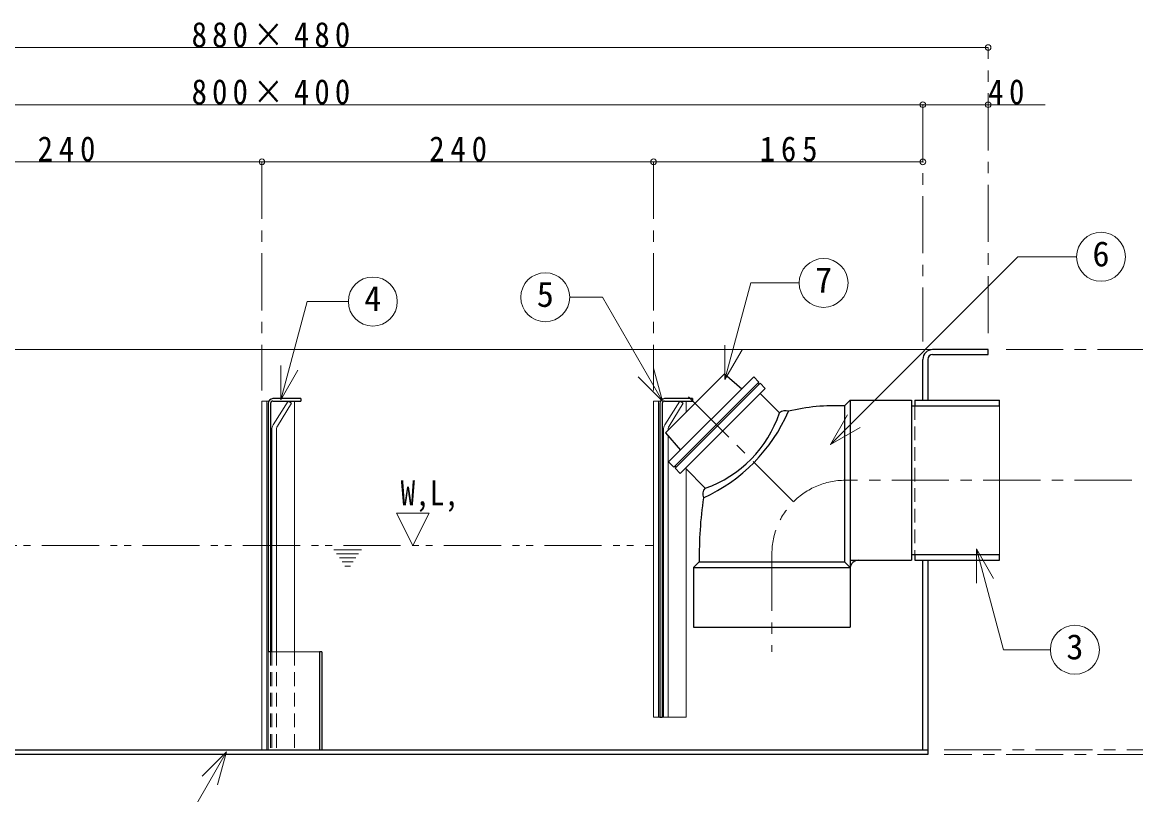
# Model space of a CAD drawing. Units: millimetres at full size, sheet at 1:7. Extents: x -1487 to 1348, y -983 to 984.
# Drawn here: x -332 to 351, y -738 to -265 of the extents above; entities that cross this region are included whole.
import ezdxf
from ezdxf.enums import TextEntityAlignment as Align

# ---------------------------------------------------------------- set-up
doc = ezdxf.new("R2010")
doc.units = ezdxf.units.MM
doc.header["$LTSCALE"] = 7
doc.header["$PDMODE"] = 32
doc.header["$PDSIZE"] = 3.5
for name, pattern in [('CHAIN1', [8, 5, -1, 1, -1]), ('DASHED1', [1.8, 1.2, -0.6]), ('DOUBLE_CHAIN1', [8.8, 5, -1, 0.6, -0.6, 0.6, -1])]:
    doc.linetypes.add(name, pattern=pattern)
doc.layers.add('0-A', color=4, linetype='Continuous', lineweight=9)
doc.styles.add('ＭＳ ゴシック', font='')
doc.styles.get('ＭＳ ゴシック').set_extended_font_data('MS Gothic')

msp = doc.modelspace()

# ---------------------------------------------------------------- linework, layer by layer
at = {"layer": '0-A'}
for p, q in [((-619.857, -280.487), (260.143, -280.487)), ((-579.857, -315.487), (220.143, -315.487)), ((295.143, -315.487), (220.143, -315.487)), ((-424.857, -350.487), (-184.857, -350.487)), ((-184.857, -350.487), (55.143, -350.487)), ((55.143, -350.487), (220.143, -350.487)), ((226.143, -465.487), (-576.857, -465.487)), ((-181.857, -496.987), (-180.705, -496.987)), ((-164.857, -650.487), (-164.857, -496.987)), ((58.143, -496.987), (59.295, -496.987)), ((75.143, -496.987), (75.143, -503.701)), ((75.143, -538.694), (75.143, -690.487)), ((58.143, -690.487), (58.893, -690.487)), ((60.393, -690.487), (61.143, -690.487)), ((64.143, -690.487), (75.143, -690.487))]:
    msp.add_line(p, q, dxfattribs=at)
at = {"layer": '0-A', "linetype": 'CHAIN1'}
for p, q in [((260.143, -455.487), (260.143, -280.487)), ((220.143, -315.487), (220.143, -460.487)), ((-184.857, -350.487), (-184.857, -490.487)), ((55.143, -350.487), (55.143, -490.487)), ((530.143, -465.487), (270.143, -465.487)), ((140.823, -558.667), (73.428, -491.273)), ((460.143, -545.487), (172.643, -545.487)), ((127.643, -590.487), (127.643, -650.487)), ((233.143, -710.487), (495.143, -710.487)), ((530.143, -713.487), (233.143, -713.487))]:
    msp.add_line(p, q, dxfattribs=at)
at = {"layer": '0-A', "color": 7, "lineweight": 18}
for p, q in [((163.465, -523.61), (278.422, -408.653)), ((314.31, -408.653), (278.422, -408.653)), ((98.866, -483.777), (114.703, -424.675)), ((144.324, -424.675), (114.703, -424.675)), ((-173.286, -496.294), (-157.136, -436.02)), ((-131.928, -436.02), (-157.136, -436.02)), ((3.768, -433.424), (23.807, -433.424)), ((60.528, -497.027), (23.807, -433.424)), ((98.866, -483.777), (98.866, -462.777)), ((98.866, -483.777), (109.366, -465.591)), ((-173.286, -496.294), (-173.286, -475.294)), ((60.528, -497.027), (55.093, -476.743)), ((-173.286, -496.294), (-162.786, -478.107)), ((60.528, -497.027), (45.679, -482.178)), ((-184.857, -496.987), (-184.857, -710.487)), ((-177.946, -511.528), (-168.864, -496.994)), ((55.143, -496.987), (55.143, -690.487)), ((62.054, -511.528), (71.136, -496.994)), ((267.143, -590.987), (267.143, -499.987)), ((163.465, -523.61), (173.965, -505.424)), ((-178.857, -650.487), (-178.857, -514.707)), ((-175.857, -513.847), (-175.857, -650.487)), ((64.143, -513.847), (64.143, -514.701)), ((64.143, -518.307), (64.143, -690.487)), ((163.465, -523.61), (181.652, -513.11)), ((253.017, -587.452), (253.017, -608.452)), ((253.017, -587.452), (263.517, -605.639)), ((253.017, -587.452), (269.58, -649.264)), ((-181.107, -650.487), (-181.107, -710.487)), ((-149.607, -650.487), (-179.607, -650.487)), ((298.301, -649.264), (269.58, -649.264)), ((58.143, -690.487), (55.143, -690.487)), ((-206.613, -711.805), (-243.079, -774.966)), ((-206.613, -711.805), (-221.462, -726.654)), ((-206.613, -711.805), (-212.048, -732.089))]:
    msp.add_line(p, q, dxfattribs=at)
at = {"layer": '0-A', "color": 5, "lineweight": 25}
for p, q in [((220.143, -496.487), (220.143, -471.487)), ((223.143, -471.487), (223.143, -496.487)), ((64.363, -534.279), (116.517, -482.125)), ((98.531, -480.313), (109.137, -489.505)), ((119.699, -485.307), (116.517, -482.125)), ((67.545, -537.461), (119.699, -485.307)), ((68.252, -538.168), (120.406, -486.014)), ((71.434, -541.35), (123.588, -489.196)), ((119.699, -486.721), (118.992, -486.014)), ((123.588, -489.196), (120.406, -486.014)), ((-161.107, -495.487), (-178.107, -495.487)), ((-178.107, -496.987), (-161.107, -496.987)), ((-161.107, -495.487), (-161.107, -496.987)), ((78.893, -495.487), (61.893, -495.487)), ((61.893, -496.987), (78.893, -496.987)), ((78.893, -495.487), (78.893, -496.987)), ((132.243, -504.214), (120.406, -492.378)), ((175.643, -496.487), (172.143, -499.987)), ((175.643, -496.487), (175.643, -635.487)), ((215.143, -496.487), (267.143, -496.487)), ((215.143, -496.487), (215.143, -499.987)), ((267.143, -499.987), (267.143, -496.487)), ((-181.107, -498.487), (-181.107, -650.487)), ((-179.607, -498.487), (-179.607, -650.487)), ((60.393, -498.487), (60.393, -690.487)), ((172.143, -499.987), (172.143, -595.487)), ((213.143, -499.987), (267.143, -499.987)), ((67.545, -537.461), (64.363, -534.279)), ((68.959, -537.461), (68.252, -536.754)), ((71.434, -541.35), (68.252, -538.168)), ((86.772, -550.324), (74.616, -538.168)), ((213.143, -590.987), (267.143, -590.987)), ((215.143, -590.987), (215.143, -594.487)), ((267.143, -594.487), (267.143, -590.987)), ((79.643, -598.987), (83.143, -595.487)), ((79.643, -598.987), (175.643, -598.987)), ((79.643, -598.987), (79.643, -635.487)), ((83.143, -595.487), (172.143, -595.487)), ((172.143, -595.487), (175.643, -598.987)), ((175.643, -594.487), (213.143, -594.487)), ((215.143, -594.487), (267.143, -594.487)), ((220.143, -710.487), (220.143, -594.487)), ((223.143, -594.487), (223.143, -713.487)), ((79.643, -635.487), (175.643, -635.487)), ((-179.607, -650.487), (-181.107, -650.487)), ((-148.107, -650.487), (-148.107, -710.487)), ((-582.857, -710.487), (223.143, -710.487))]:
    msp.add_line(p, q, dxfattribs=at)
at = {"layer": '0-A', "color": 7, "linetype": 'DASHED1', "lineweight": 18}
for p, q in [((215.143, -499.987), (215.143, -590.987)), ((-179.607, -650.487), (-179.607, -710.487))]:
    msp.add_line(p, q, dxfattribs=at)
at = {"layer": '0-A', "linetype": 'DOUBLE_CHAIN1'}
for p, q in [((-566.107, -585.487), (55.143, -585.487)), ((-123.944, -588.031), (-140.807, -588.031)), ((-139.121, -590.531), (-125.631, -590.531)), ((-127.317, -593.031), (-137.434, -593.031)), ((-135.748, -595.531), (-129.003, -595.531)), ((-130.689, -598.031), (-134.062, -598.031))]:
    msp.add_line(p, q, dxfattribs=at)
at = {"layer": '0-A', "linetype": 'DASHED1'}
for p, q in [((-178.857, -650.487), (-178.857, -710.487)), ((-175.857, -650.487), (-175.857, -710.487)), ((-164.857, -650.487), (-164.857, -710.487))]:
    msp.add_line(p, q, dxfattribs=at)
at = {"layer": '0-A', "color": 5, "lineweight": 25}
for points in [[(226.143, -468.487), (260.143, -468.487), (260.143, -465.487), (226.143, -465.487)], [(98.531, -480.313), (62.468, -516.375), (71.661, -526.982)], [(175.643, -496.487), (213.143, -496.487), (213.143, -594.487)], [(58.893, -498.487), (58.893, -690.487), (60.393, -690.487)], [(223.143, -713.487), (-582.857, -713.487), (-582.857, -536.987)], [(-148.107, -650.487), (-149.607, -650.487), (-149.607, -710.487)]]:
    msp.add_lwpolyline(points, dxfattribs=at)
at = {"layer": '0-A', "color": 7, "lineweight": 18}
for points in [[(-184.857, -496.987), (-181.857, -496.987), (-181.857, -710.487)], [(-175.402, -512.257), (-166.707, -498.343), (-168.864, -496.994)], [(55.143, -496.987), (58.143, -496.987), (58.143, -690.487)], [(64.598, -512.257), (73.293, -498.343), (71.136, -496.994)], [(61.143, -514.707), (61.143, -690.487), (64.143, -690.487)]]:
    msp.add_lwpolyline(points, dxfattribs=at)
at = {"layer": '0-A'}
msp.add_lwpolyline([(-92.376, -585.531), (-82.376, -565.531), (-102.376, -565.531)], close=True, dxfattribs=at)
at = {"layer": '0-A', "color": 7, "lineweight": 18}
for centre in [(329.31, -408.653), (159.324, -424.675), (-116.928, -436.02), (-11.232, -433.424), (313.301, -649.264)]:
    msp.add_circle(centre, 15, dxfattribs=at)
at = {"layer": '0-A', "color": 5, "lineweight": 25}
for centre, radius, start, end in [((226.143, -471.487), 6, 90, 180), ((226.143, -471.487), 3, 90, 180), ((-178.107, -498.487), 3, 90, 180), ((-178.107, -498.487), 1.5, 90, 180), ((61.893, -498.487), 3, 90, 180), ((61.893, -498.487), 1.5, 90, 180), ((43.088, -462.195), 103.198, 294.39151, 336.56348), ((62.78, -481.189), 73.18, 289.13847, 341.66053), ((135.785, -508.142), 5.289, 67.92355, 132.0494), ((166.334, -621.781), 121.932, 87.26947, 103.54669), ((90.241, -553.982), 5.041, 133.48553, 205.88914), ((320.394, -591.225), 237.29, 171.50769, 181.02918), ((180.852, -599.745), 5.264, 92.68242, 171.71599)]:
    msp.add_arc(centre, radius, start, end, dxfattribs=at)
at = {"layer": '0-A', "color": 7, "lineweight": 18}
for centre, radius in [((-172.857, -514.707), 6), ((67.143, -514.707), 6), ((-172.857, -513.847), 3), ((67.143, -513.847), 3)]:
    msp.add_arc(centre, radius, 148, 180, dxfattribs=at)
at = {"layer": '0-A', "linetype": 'CHAIN1'}
msp.add_arc((172.643, -590.487), 45, 90, 180, dxfattribs=at)
at = {"layer": '0-A'}
for p in [(260.143, -280.487), (220.143, -315.487), (260.143, -315.487), (-184.857, -350.487), (55.143, -350.487), (220.143, -350.487)]:
    msp.add_point(p, dxfattribs=at)

# ---------------------------------------------------------------- texts
at = {"layer": '0-A', "color": 7, "style": 'ＭＳ ゴシック'}
for s, p in [('6', (324.06, -419.153)), ('7', (154.074, -435.175)), ('4', (-122.178, -446.52)), ('5', (-16.482, -443.924)), ('3', (308.051, -659.764))]:
    msp.add_text(s, height=15.4, dxfattribs=at).set_placement(p, align=Align.BOTTOM_LEFT)
at = {"layer": '0-A', "color": 7, "style": 'ＭＳ ゴシック', "width": 0.85}
msp.add_text('W,L,', height=15.4, dxfattribs=at).set_placement((-99.876, -565.531), align=Align.BOTTOM_LEFT)
at = {"layer": '0-A', "color": 7, "char_height": 15.4, "attachment_point": 7, "style": 'ＭＳ ゴシック'}
for s, insert in [('\\T1.33;\\W0.9;880×480', (-227.982, -280.487)), ('\\T1.33;\\W0.9;800×400', (-227.982, -315.487)), ('\\T1.36;\\W0.9;40', (260.143, -315.487)), ('\\T1.38;\\W0.9;240', (-322.357, -350.487)), ('\\T1.38;\\W0.9;240', (-82.357, -350.487)), ('\\T1.38;\\W0.9;165', (120.143, -350.487))]:
    msp.add_mtext(s, dxfattribs=dict(at, insert=insert))

doc.saveas('drawing.dxf')
